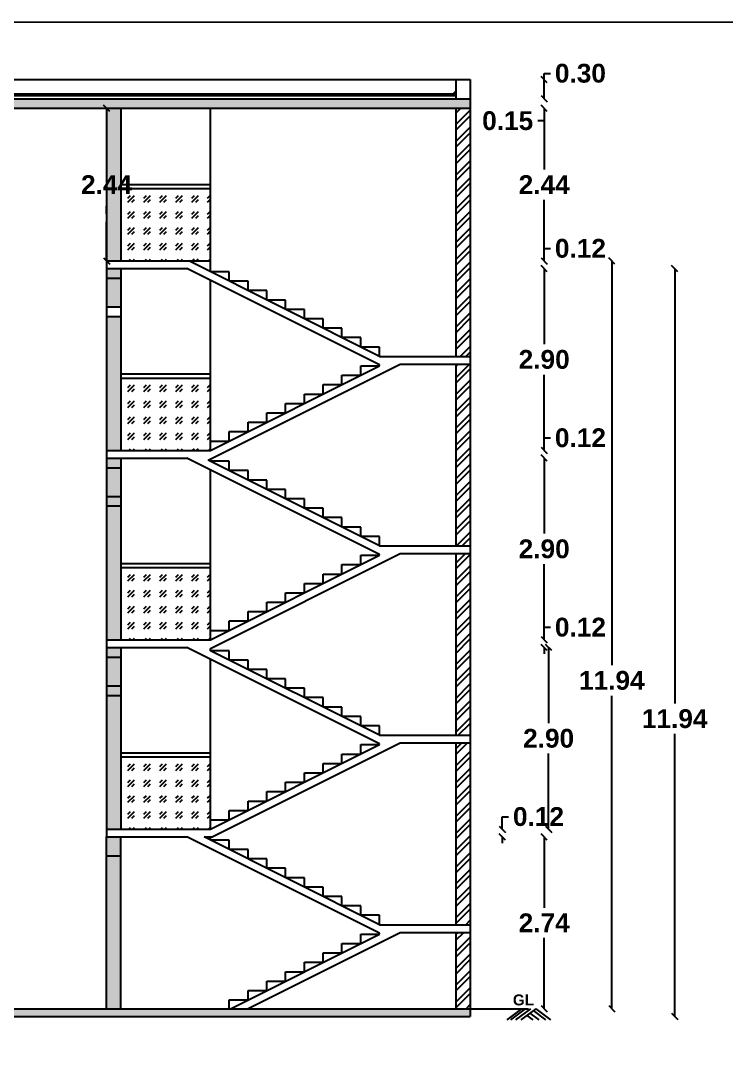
# Model space of a CAD drawing. Header units: metres. Extents: x 6910 to 7143, y 127 to 187.
# Drawn here: x 7043.83 to 7055.1, y 168.28 to 184.87 of the extents above; entities that cross this region are included whole.
import ezdxf

# ---------------------------------------------------------------- set-up
doc = ezdxf.new("R2010")
doc.units = ezdxf.units.M
doc.linetypes.add('PHANTOM2', pattern=[1.25, 0.625, -0.125, 0.125, -0.125, 0.125, -0.125])
doc.layers.add('BLK_1_HT_OF_BLDG', color=5, linetype='Continuous')
doc.layers.add('BLK_1_STAIR_HEADROOM', color=1, linetype='Continuous')
doc.styles.get("Standard").update_dxf_attribs({"font": 'arialbd.ttf'})
doc.dimstyles.get("Standard").update_dxf_attribs({"dimtxt": 0.3, "dimasz": 0.1, "dimexe": 0.18, "dimexo": 0.0625, "dimgap": 0.09, "dimtad": 0, "dimtih": 1, "dimtoh": 1, "dimlfac": -1, "dimzin": 0, "dimdsep": 46, "dimtxsty": 'Standard', "dimblk": 'OBLIQUE', "dimcen": 0.09, "dimse1": 1, "dimse2": 1, "dimadec": 0, "dimazin": 0, "dimtfac": 1, "dimtofl": 0, "dimtmove": 0, "dimatfit": 3, "dimfxl": 0, "dimtolj": 1, "dimtzin": 0, "dimarcsym": 0})
pattern_1 = [(50, (658.76674, -738.47323), (0.182184669, -0.0159390855), [0.01905, -0.20955]), (355, (658.76674, -738.47323), (-0.0352434214, 0.191056845), [0.01524, -0.167640584]), (100.4514447, (658.78192, -738.47455), (0.146941247, 0.175117752), [0.016190009, -0.1780902446]), (46.1842, (658.76674, -738.42243), (0.271079041, -0.042042328), [0.028575, -0.314325]), (96.6355576, (658.78933, -738.42593), (0.237404134, 0.247426125), [0.024285023, -0.267135608]), (351.184151, (658.76674, -738.42243), (0.237404134, 0.247426125), [0.022859967, -0.251459732]), (21, (658.79214, -738.43513), (0.1516143913, -0.1022651982), [0.01905, -0.20955]), (326, (658.79214, -738.43513), (0.0618020283, 0.184187966), [0.01524, -0.16764]), (71.451445, (658.80478, -738.44365), (0.2134164193, 0.081922769), [0.016190009, -0.1780899376]), (37.5, (658.76674, -738.473226), (0.00308860325, 0.0845550389), [0, -0.165608, 0, -0.17018, 0, -0.168275]), (7.5, (658.76674, -738.47323), (0.0668196625, 0.1001805748), [0, -0.097028, 0, -0.161798, 0, -0.064135]), (327.5, (658.7101, -738.473226), (0.1355905952, -0.005728744), [0, -0.0635, 0, -0.19812, 0, -0.26289]), (317.5, (658.6847, -738.47323), (0.1481291814, 0.025426491), [0, -0.08255, 0, -0.131572, 0, -0.18669])]

# ---------------------------------------------------------------- blocks, each defined once
blk = doc.blocks.new('_Oblique')
at = {"color": 0, "linetype": 'ByBlock', "lineweight": -2}
blk.add_line((-0.5, -0.5), (0.5, 0.5), dxfattribs=at)
blk = doc.blocks.new('*D81')
at = {"color": 0, "lineweight": -2}
for p, q in [((7052.189, 171.843), (7052.189, 170.713)), ((7052.189, 169.101), (7052.189, 170.232))]:
    blk.add_line(p, q, dxfattribs=at)
at = {"layer": 'Defpoints', "color": 0}
for p in [(7046.367, 171.843), (7052.189, 171.843), (7051.007, 169.101)]:
    blk.add_point(p, dxfattribs=at)
at = {"color": 0, "lineweight": -2, "xscale": 0.1, "yscale": 0.1, "zscale": 0.1}
for p, rotation in [((7052.189, 171.843), 90), ((7052.189, 169.101), 270)]:
    blk.add_blockref('_Oblique', p, dxfattribs=dict(at, rotation=rotation))
at = {"color": 0, "insert": (7052.189, 170.472), "char_height": 0.3, "attachment_point": 5}
blk.add_mtext('\\A1;2.74', dxfattribs=at)
blk = doc.blocks.new('*D82')
at = {"color": 0, "lineweight": -2}
for p, q in [((7051.519, 171.966), (7051.519, 172.166)), ((7051.519, 172.166), (7051.619, 172.166)), ((7051.519, 171.843), (7051.519, 171.743))]:
    blk.add_line(p, q, dxfattribs=at)
at = {"layer": 'Defpoints', "color": 0}
for p in [(7043.387, 171.966), (7051.519, 171.966), (7046.367, 171.843)]:
    blk.add_point(p, dxfattribs=at)
at = {"color": 0, "lineweight": -2, "xscale": 0.1, "yscale": 0.1, "zscale": 0.1}
for p, rotation in [((7051.519, 171.966), 270), ((7051.519, 171.843), 90)]:
    blk.add_blockref('_Oblique', p, dxfattribs=dict(at, rotation=rotation))
at = {"color": 0, "insert": (7052.098, 172.166), "char_height": 0.3, "attachment_point": 5}
blk.add_mtext('\\A1;0.12', dxfattribs=at)
blk = doc.blocks.new('*D83')
at = {"color": 0, "lineweight": -2}
for p, q in [((7052.189, 177.891), (7052.189, 176.684)), ((7052.189, 174.99), (7052.189, 176.197))]:
    blk.add_line(p, q, dxfattribs=at)
at = {"layer": 'Defpoints', "color": 0}
for p in [(7046.712, 177.891), (7052.189, 177.891), (7043.322, 174.99)]:
    blk.add_point(p, dxfattribs=at)
at = {"color": 0, "lineweight": -2, "xscale": 0.1, "yscale": 0.1, "zscale": 0.1}
for p, rotation in [((7052.189, 177.891), 90), ((7052.189, 174.99), 270)]:
    blk.add_blockref('_Oblique', p, dxfattribs=dict(at, rotation=rotation))
at = {"color": 0, "insert": (7052.189, 176.44), "char_height": 0.3, "attachment_point": 5}
blk.add_mtext('\\A1;2.90', dxfattribs=at)
blk = doc.blocks.new('*D22')
at = {"color": 0, "lineweight": -2}
for p, q in [((7052.189, 178.013), (7052.189, 178.213)), ((7052.189, 178.213), (7052.289, 178.213)), ((7052.189, 177.891), (7052.189, 177.791))]:
    blk.add_line(p, q, dxfattribs=at)
at = {"layer": 'Defpoints', "color": 0}
for p in [(7046.19, 178.013), (7046.712, 177.891), (7052.189, 178.013)]:
    blk.add_point(p, dxfattribs=at)
at = {"color": 0, "lineweight": -2, "xscale": 0.1, "yscale": 0.1, "zscale": 0.1}
for p, rotation in [((7052.189, 178.013), 270), ((7052.189, 177.891), 90)]:
    blk.add_blockref('_Oblique', p, dxfattribs=dict(at, rotation=rotation))
at = {"color": 0, "insert": (7052.768, 178.213), "char_height": 0.3, "attachment_point": 5}
blk.add_mtext('\\A1;0.12', dxfattribs=at)
blk = doc.blocks.new('*D23')
at = {"color": 0, "lineweight": -2}
for p, q in [((7053.27, 181.037), (7053.27, 174.583)), ((7053.27, 169.101), (7053.27, 174.096))]:
    blk.add_line(p, q, dxfattribs=at)
at = {"layer": 'Defpoints', "color": 0}
for p in [(7041.595, 181.037), (7041.595, 169.101), (7053.27, 169.101)]:
    blk.add_point(p, dxfattribs=at)
at = {"color": 0, "lineweight": -2, "xscale": 0.1, "yscale": 0.1, "zscale": 0.1}
for p, rotation in [((7053.27, 181.037), 90), ((7053.27, 169.101), 270)]:
    blk.add_blockref('_Oblique', p, dxfattribs=dict(at, rotation=rotation))
at = {"color": 0, "insert": (7053.27, 174.34), "char_height": 0.3, "attachment_point": 5}
blk.add_mtext('\\A1;11.94', dxfattribs=at)
blk = doc.blocks.new('*D31')
at = {"color": 0, "lineweight": -2}
for p, q in [((7052.189, 180.915), (7052.189, 179.707)), ((7052.189, 178.013), (7052.189, 179.221))]:
    blk.add_line(p, q, dxfattribs=at)
at = {"layer": 'Defpoints', "color": 0}
for p in [(7046.712, 180.915), (7052.189, 180.915), (7043.26, 178.013)]:
    blk.add_point(p, dxfattribs=at)
at = {"color": 0, "lineweight": -2, "xscale": 0.1, "yscale": 0.1, "zscale": 0.1}
for p, rotation in [((7052.189, 180.915), 90), ((7052.189, 178.013), 270)]:
    blk.add_blockref('_Oblique', p, dxfattribs=dict(at, rotation=rotation))
at = {"color": 0, "insert": (7052.189, 179.464), "char_height": 0.3, "attachment_point": 5}
blk.add_mtext('\\A1;2.90', dxfattribs=at)
blk = doc.blocks.new('*D32')
at = {"color": 0, "lineweight": -2}
for p, q in [((7052.189, 181.037), (7052.189, 181.237)), ((7052.189, 181.237), (7052.289, 181.237)), ((7052.189, 180.915), (7052.189, 180.815))]:
    blk.add_line(p, q, dxfattribs=at)
at = {"layer": 'Defpoints', "color": 0}
for p in [(7046.19, 181.037), (7052.189, 181.037), (7046.712, 180.915)]:
    blk.add_point(p, dxfattribs=at)
at = {"color": 0, "lineweight": -2, "xscale": 0.1, "yscale": 0.1, "zscale": 0.1}
for p, rotation in [((7052.189, 181.037), 270), ((7052.189, 180.915), 90)]:
    blk.add_blockref('_Oblique', p, dxfattribs=dict(at, rotation=rotation))
at = {"color": 0, "insert": (7052.768, 181.237), "char_height": 0.3, "attachment_point": 5}
blk.add_mtext('\\A1;0.12', dxfattribs=at)
blk = doc.blocks.new('*D84')
at = {"color": 0, "lineweight": -2}
for p, q in [((7052.189, 183.627), (7052.189, 183.727)), ((7052.189, 183.475), (7052.189, 183.275)), ((7052.189, 183.275), (7052.089, 183.275))]:
    blk.add_line(p, q, dxfattribs=at)
at = {"layer": 'Defpoints', "color": 0}
for p in [(7051.007, 183.627), (7052.189, 183.627), (7051.007, 183.475)]:
    blk.add_point(p, dxfattribs=at)
at = {"color": 0, "lineweight": -2, "xscale": 0.1, "yscale": 0.1, "zscale": 0.1}
for p, rotation in [((7052.189, 183.627), 270), ((7052.189, 183.475), 90)]:
    blk.add_blockref('_Oblique', p, dxfattribs=dict(at, rotation=rotation))
at = {"color": 0, "insert": (7051.606, 183.275), "char_height": 0.3, "attachment_point": 5}
blk.add_mtext('\\A1;0.15', dxfattribs=at)
blk = doc.blocks.new('*D85')
at = {"color": 0, "lineweight": -2}
for p, q in [((7052.189, 183.932), (7052.189, 184.032)), ((7052.189, 184.032), (7052.289, 184.032)), ((7052.189, 183.627), (7052.189, 183.932))]:
    blk.add_line(p, q, dxfattribs=at)
at = {"layer": 'Defpoints', "color": 0}
for p in [(7051.007, 183.932), (7052.189, 183.932), (7051.007, 183.627)]:
    blk.add_point(p, dxfattribs=at)
at = {"color": 0, "lineweight": -2, "xscale": 0.1, "yscale": 0.1, "zscale": 0.1}
for p, rotation in [((7052.189, 183.932), 90), ((7052.189, 183.627), 270)]:
    blk.add_blockref('_Oblique', p, dxfattribs=dict(at, rotation=rotation))
at = {"color": 0, "insert": (7052.768, 184.032), "char_height": 0.3, "attachment_point": 5}
blk.add_mtext('\\A1;0.30', dxfattribs=at)
blk = doc.blocks.new('*D86')
at = {"color": 0, "lineweight": -2}
for p, q in [((7052.26, 174.867), (7052.26, 173.66)), ((7052.26, 171.966), (7052.26, 173.173))]:
    blk.add_line(p, q, dxfattribs=at)
at = {"layer": 'Defpoints', "color": 0}
for p in [(7043.297, 174.867), (7043.297, 171.966), (7052.26, 171.966)]:
    blk.add_point(p, dxfattribs=at)
at = {"color": 0, "lineweight": -2, "xscale": 0.1, "yscale": 0.1, "zscale": 0.1}
for p, rotation in [((7052.26, 174.867), 90), ((7052.26, 171.966), 270)]:
    blk.add_blockref('_Oblique', p, dxfattribs=dict(at, rotation=rotation))
at = {"color": 0, "insert": (7052.26, 173.416), "char_height": 0.3, "attachment_point": 5}
blk.add_mtext('\\A1;2.90', dxfattribs=at)
blk = doc.blocks.new('*D29')
at = {"color": 0, "lineweight": -2}
for p, q in [((7052.189, 174.99), (7052.189, 175.19)), ((7052.189, 175.19), (7052.289, 175.19)), ((7052.189, 174.867), (7052.189, 174.767))]:
    blk.add_line(p, q, dxfattribs=at)
at = {"layer": 'Defpoints', "color": 0}
for p in [(7043.346, 174.99), (7052.189, 174.99), (7047.037, 174.867)]:
    blk.add_point(p, dxfattribs=at)
at = {"color": 0, "lineweight": -2, "xscale": 0.1, "yscale": 0.1, "zscale": 0.1}
for p, rotation in [((7052.189, 174.99), 270), ((7052.189, 174.867), 90)]:
    blk.add_blockref('_Oblique', p, dxfattribs=dict(at, rotation=rotation))
at = {"color": 0, "insert": (7052.768, 175.19), "char_height": 0.3, "attachment_point": 5}
blk.add_mtext('\\A1;0.12', dxfattribs=at)
blk = doc.blocks.new('*D30')
at = {"color": 0, "lineweight": -2}
for p, q in [((7052.189, 183.475), (7052.189, 182.497)), ((7052.189, 181.037), (7052.189, 182.015))]:
    blk.add_line(p, q, dxfattribs=at)
at = {"layer": 'Defpoints', "color": 0}
for p in [(7046.712, 183.475), (7052.189, 183.475), (7043.26, 181.037)]:
    blk.add_point(p, dxfattribs=at)
at = {"color": 0, "lineweight": -2, "xscale": 0.1, "yscale": 0.1, "zscale": 0.1}
for p, rotation in [((7052.189, 183.475), 90), ((7052.189, 181.037), 270)]:
    blk.add_blockref('_Oblique', p, dxfattribs=dict(at, rotation=rotation))
at = {"color": 0, "insert": (7052.189, 182.256), "char_height": 0.3, "attachment_point": 5}
blk.add_mtext('\\A1;2.44', dxfattribs=at)
blk = doc.blocks.new('*D97')
at = {"layer": 'BLK_1_HT_OF_BLDG', "color": 0, "lineweight": -2}
for p, q in [((7054.274, 180.915), (7054.274, 173.972)), ((7054.274, 168.979), (7054.274, 173.486))]:
    blk.add_line(p, q, dxfattribs=at)
at = {"layer": 'Defpoints', "color": 0}
for p in [(7042.599, 180.915), (7042.599, 168.979), (7054.274, 168.979)]:
    blk.add_point(p, dxfattribs=at)
at = {"layer": 'BLK_1_HT_OF_BLDG', "color": 0, "lineweight": -2, "xscale": 0.1, "yscale": 0.1, "zscale": 0.1}
for p, rotation in [((7054.274, 180.915), 90), ((7054.274, 168.979), 270)]:
    blk.add_blockref('_Oblique', p, dxfattribs=dict(at, rotation=rotation))
at = {"layer": 'BLK_1_HT_OF_BLDG', "color": 0, "insert": (7054.274, 173.729), "char_height": 0.3, "attachment_point": 5}
blk.add_mtext('\\A1;11.94', dxfattribs=at)
blk = doc.blocks.new('*D116')
at = {"layer": 'BLK_1_STAIR_HEADROOM', "color": 0, "linetype": 'PHANTOM2', "lineweight": -2}
for p, q in [((7045.197, 183.475), (7045.197, 182.497)), ((7045.197, 181.037), (7045.197, 182.015))]:
    blk.add_line(p, q, dxfattribs=at)
at = {"layer": 'Defpoints', "color": 0}
for p in [(7045.273, 183.475), (7045.197, 181.037), (7045.273, 181.037)]:
    blk.add_point(p, dxfattribs=at)
at = {"layer": 'BLK_1_STAIR_HEADROOM', "color": 0, "lineweight": -2, "xscale": 0.1, "yscale": 0.1, "zscale": 0.1}
for p, rotation in [((7045.197, 183.475), 90), ((7045.197, 181.037), 270)]:
    blk.add_blockref('_Oblique', p, dxfattribs=dict(at, rotation=rotation))
at = {"layer": 'BLK_1_STAIR_HEADROOM', "color": 0, "insert": (7045.197, 182.256), "char_height": 0.3, "attachment_point": 5}
blk.add_mtext('\\A1;2.44', dxfattribs=at)

msp = doc.modelspace()

# ---------------------------------------------------------------- hatches: boundary and pattern name
h = msp.add_hatch()
h.set_pattern_fill('AR-CONC', color=256, scale=0.001)
h.set_pattern_definition(pattern_1)
h.paths.add_polyline_path([(7051.007, 183.627), (7043.285, 183.627), (7043.285, 183.475), (7051.007, 183.475)])
h = msp.add_hatch()
h.set_pattern_fill('AR-CONC', color=256, scale=0.001)
h.set_pattern_definition(pattern_1)
h.paths.add_polyline_path([(7045.425, 183.475), (7045.197, 183.475), (7045.197, 181.037), (7045.425, 181.037)])
h.paths.add_polyline_path([(7045.425, 180.76), (7045.197, 180.76), (7045.197, 180.303), (7045.425, 180.303)])
h.paths.add_polyline_path([(7045.425, 180.915), (7045.197, 180.915), (7045.197, 180.76), (7045.425, 180.76)])
h.paths.add_polyline_path([(7045.425, 180.151), (7045.197, 180.151), (7045.197, 178.013), (7045.425, 178.013)])
h.paths.add_polyline_path([(7045.425, 177.891), (7045.197, 177.891), (7045.197, 177.736), (7045.425, 177.736)])
h.paths.add_polyline_path([(7045.425, 177.736), (7045.197, 177.736), (7045.197, 177.279), (7045.425, 177.279)])
h.paths.add_polyline_path([(7045.425, 177.279), (7045.197, 177.279), (7045.197, 177.127), (7045.425, 177.127)])
h.paths.add_polyline_path([(7045.425, 177.127), (7045.197, 177.127), (7045.197, 174.99), (7045.425, 174.99)])
h.paths.add_polyline_path([(7045.425, 174.867), (7045.197, 174.867), (7045.197, 174.712), (7045.425, 174.712)])
h.paths.add_polyline_path([(7045.425, 174.712), (7045.197, 174.712), (7045.197, 174.103), (7045.197, 171.966), (7045.425, 171.966), (7045.425, 174.103)])
h.paths.add_polyline_path([(7045.425, 171.843), (7045.197, 171.843), (7045.197, 171.539), (7045.425, 171.539)])
h.paths.add_polyline_path([(7045.425, 171.539), (7045.197, 171.539), (7045.197, 169.101), (7045.425, 169.101)])
h = msp.add_hatch()
h.set_pattern_fill('ANSI32', color=256, scale=0.02)
h.set_pattern_definition([(45, (658.76674, -738.47323), (-0.134703842, 0.134703842), []), (45, (658.85654, -738.47323), (-0.134703842, 0.134703842), [])])
h.paths.add_polyline_path([(7051.007, 170.319), (7050.778, 170.319), (7050.778, 169.101), (7051.007, 169.101)])
h.paths.add_polyline_path([(7051.007, 173.343), (7050.778, 173.343), (7050.778, 170.442), (7051.007, 170.442)])
h.paths.add_polyline_path([(7051.007, 176.367), (7050.778, 176.367), (7050.778, 173.466), (7051.007, 173.466)])
h.paths.add_polyline_path([(7051.007, 179.391), (7050.778, 179.391), (7050.778, 176.49), (7051.007, 176.49)])
h.paths.add_polyline_path([(7051.007, 183.475), (7050.778, 183.475), (7050.778, 179.513), (7051.007, 179.513)])
h = msp.add_hatch()
h.set_pattern_fill('GOST_GLASS', color=8, scale=0.03)
h.set_pattern_definition([(45, (140.3868, -355.65128), (0.254558441, 0), [0.15, -0.21]), (45, (140.45043, -355.65128), (0.254558441, 0), [0.06, -0.3]), (45, (140.3868, -355.58764), (0.254558441, 0), [0.06, -0.3])])
h.paths.add_polyline_path([(7046.855, 182.192), (7045.425, 182.192), (7045.425, 181.037), (7046.855, 181.037)])
h = msp.add_hatch()
h.set_pattern_fill('GOST_GLASS', color=8, scale=0.03)
h.set_pattern_definition([(45, (140.3868, -358.67519), (0.254558441, 0), [0.15, -0.21]), (45, (140.45043, -358.67519), (0.254558441, 0), [0.06, -0.3]), (45, (140.3868, -358.61155), (0.254558441, 0), [0.06, -0.3])])
h.paths.add_polyline_path([(7046.855, 179.168), (7045.425, 179.168), (7045.425, 178.013), (7046.855, 178.013)])
h = msp.add_hatch()
h.set_pattern_fill('GOST_GLASS', color=8, scale=0.03)
h.set_pattern_definition([(45, (140.3868, -361.6991), (0.254558441, 0), [0.15, -0.21]), (45, (140.45043, -361.6991), (0.254558441, 0), [0.06, -0.3]), (45, (140.3868, -361.63545), (0.254558441, 0), [0.06, -0.3])])
h.paths.add_polyline_path([(7046.855, 176.144), (7045.425, 176.144), (7045.425, 174.99), (7046.855, 174.99)])
h = msp.add_hatch()
h.set_pattern_fill('GOST_GLASS', color=8, scale=0.03)
h.set_pattern_definition([(45, (140.3868, -364.723), (0.254558441, 0), [0.15, -0.21]), (45, (140.45043, -364.723), (0.254558441, 0), [0.06, -0.3]), (45, (140.3868, -364.65936), (0.254558441, 0), [0.06, -0.3])])
h.paths.add_polyline_path([(7046.855, 173.12), (7045.425, 173.12), (7045.425, 171.966), (7046.855, 171.966)])
h = msp.add_hatch()
h.set_pattern_fill('AR-CONC', color=256, scale=0.001)
h.set_pattern_definition([(50, (-49.9688, -721.77729), (0.182184669, -0.0159390855), [0.01905, -0.20955]), (355, (-49.9688, -721.77729), (-0.0352434214, 0.191056845), [0.01524, -0.167640584]), (100.4514447, (-49.95361, -721.77862), (0.146941247, 0.175117752), [0.016190009, -0.1780902446]), (46.1842, (-49.9688, -721.72649), (0.271079041, -0.042042328), [0.028575, -0.314325]), (96.6355576, (-49.9462, -721.73), (0.237404134, 0.247426125), [0.024285023, -0.267135608]), (351.184151, (-49.9688, -721.7265), (0.237404134, 0.247426125), [0.022859967, -0.251459732]), (21, (-49.9434, -721.73919), (0.1516143913, -0.1022651982), [0.01905, -0.20955]), (326, (-49.9434, -721.73919), (0.0618020283, 0.184187966), [0.01524, -0.16764]), (71.451445, (-49.93076, -721.74771), (0.2134164193, 0.081922769), [0.016190009, -0.1780899376]), (37.5, (-49.96879, -721.77729), (0.00308860325, 0.0845550389), [0, -0.165608, 0, -0.17018, 0, -0.168275]), (7.5, (-49.96879, -721.77729), (0.0668196625, 0.1001805748), [0, -0.097028, 0, -0.161798, 0, -0.064135]), (327.5, (-50.025435, -721.77729), (0.13559059517, -0.005728744), [0, -0.0635, 0, -0.19812, 0, -0.26289]), (317.5, (-50.05084, -721.77729), (0.1481291814, 0.025426491), [0, -0.08255, 0, -0.131572, 0, -0.18669])])
h.paths.add_polyline_path([(7051.007, 169.101), (7032.107, 169.101), (7032.107, 168.979), (7051.007, 168.979)])

# ---------------------------------------------------------------- linework, layer by layer
for p, q in [((7043.514, 183.932), (7050.778, 183.932)), ((7050.778, 183.932), (7050.778, 183.627)), ((7050.778, 183.932), (7051.007, 183.932)), ((7051.007, 183.932), (7051.007, 169.101)), ((7043.285, 183.627), (7051.007, 183.627)), ((7043.285, 183.475), (7051.007, 183.475)), ((7045.197, 183.475), (7045.197, 180.151)), ((7045.425, 183.475), (7045.425, 181.037)), ((7046.855, 183.475), (7046.855, 181.037)), ((7050.778, 183.475), (7050.778, 179.513)), ((7045.425, 182.257), (7046.858, 182.257)), ((7045.425, 182.192), (7046.858, 182.192)), ((7045.197, 181.037), (7046.858, 181.037)), ((7049.558, 179.513), (7046.51, 181.037)), ((7046.858, 180.863), (7046.858, 181.037)), ((7045.197, 180.915), (7046.482, 180.915)), ((7045.425, 180.915), (7045.425, 180.151)), ((7049.558, 179.377), (7046.482, 180.915)), ((7047.158, 180.863), (7046.858, 180.863)), ((7047.158, 180.713), (7047.158, 180.863)), ((7045.197, 180.76), (7045.425, 180.76)), ((7046.855, 180.728), (7046.855, 178.013)), ((7047.458, 180.713), (7047.158, 180.713)), ((7047.458, 180.563), (7047.458, 180.713)), ((7047.758, 180.563), (7047.458, 180.563)), ((7047.758, 180.413), (7047.758, 180.563)), ((7045.197, 180.451), (7045.197, 177.127)), ((7045.425, 180.451), (7045.425, 178.013)), ((7048.058, 180.413), (7047.758, 180.413)), ((7048.058, 180.263), (7048.058, 180.413)), ((7045.197, 180.303), (7045.425, 180.303)), ((7048.358, 180.263), (7048.058, 180.263)), ((7048.358, 180.113), (7048.358, 180.263)), ((7045.197, 180.151), (7045.425, 180.151)), ((7045.425, 180.151), (7045.425, 178.013)), ((7048.658, 180.113), (7048.358, 180.113)), ((7048.658, 179.963), (7048.658, 180.113)), ((7048.958, 179.963), (7048.658, 179.963)), ((7048.958, 179.813), (7048.958, 179.963)), ((7049.258, 179.813), (7048.958, 179.813)), ((7049.258, 179.663), (7049.258, 179.813)), ((7049.558, 179.663), (7049.258, 179.663)), ((7049.558, 179.513), (7049.558, 179.663)), ((7046.821, 177.858), (7049.887, 179.391)), ((7046.858, 178.013), (7049.558, 179.363)), ((7049.258, 179.213), (7049.258, 179.363)), ((7049.258, 179.363), (7049.558, 179.363)), ((7049.558, 179.513), (7051.007, 179.513)), ((7049.558, 179.363), (7049.558, 179.377)), ((7049.887, 179.391), (7051.007, 179.391)), ((7050.778, 179.391), (7050.778, 176.49)), ((7045.425, 179.233), (7046.858, 179.233)), ((7048.958, 179.063), (7048.958, 179.213)), ((7048.958, 179.213), (7049.258, 179.213)), ((7045.425, 179.168), (7046.858, 179.168)), ((7048.658, 178.913), (7048.658, 179.063)), ((7048.658, 179.063), (7048.958, 179.063)), ((7048.358, 178.763), (7048.358, 178.913)), ((7048.358, 178.913), (7048.658, 178.913)), ((7048.058, 178.613), (7048.058, 178.763)), ((7048.058, 178.763), (7048.358, 178.763)), ((7047.758, 178.463), (7047.758, 178.613)), ((7047.758, 178.613), (7048.058, 178.613)), ((7047.458, 178.313), (7047.458, 178.463)), ((7047.458, 178.463), (7047.758, 178.463)), ((7047.158, 178.163), (7047.158, 178.313)), ((7047.158, 178.313), (7047.458, 178.313)), ((7046.858, 178.013), (7046.858, 178.163)), ((7046.858, 178.163), (7047.158, 178.163)), ((7045.197, 178.013), (7046.858, 178.013)), ((7045.197, 177.891), (7046.482, 177.891)), ((7045.425, 177.891), (7045.425, 177.127)), ((7049.558, 176.353), (7046.482, 177.891)), ((7046.858, 177.84), (7046.858, 177.877)), ((7045.197, 177.736), (7045.425, 177.736)), ((7049.558, 176.49), (7046.821, 177.858)), ((7046.855, 177.704), (7046.855, 174.99)), ((7047.158, 177.84), (7046.858, 177.84)), ((7047.158, 177.69), (7047.158, 177.84)), ((7047.458, 177.69), (7047.158, 177.69)), ((7047.458, 177.54), (7047.458, 177.69)), ((7047.758, 177.54), (7047.458, 177.54)), ((7047.758, 177.39), (7047.758, 177.54)), ((7048.058, 177.39), (7047.758, 177.39)), ((7048.058, 177.24), (7048.058, 177.39)), ((7045.197, 177.279), (7045.425, 177.279)), ((7048.358, 177.24), (7048.058, 177.24)), ((7048.358, 177.09), (7048.358, 177.24)), ((7045.197, 177.127), (7045.197, 174.867)), ((7045.197, 177.127), (7045.425, 177.127)), ((7045.425, 177.127), (7045.425, 174.99)), ((7048.658, 177.09), (7048.358, 177.09)), ((7048.658, 176.94), (7048.658, 177.09)), ((7048.958, 176.94), (7048.658, 176.94)), ((7048.958, 176.79), (7048.958, 176.94)), ((7049.258, 176.79), (7048.958, 176.79)), ((7049.258, 176.64), (7049.258, 176.79)), ((7049.558, 176.64), (7049.258, 176.64)), ((7049.558, 176.49), (7049.558, 176.64)), ((7049.558, 176.49), (7051.007, 176.49)), ((7046.858, 174.853), (7049.887, 176.367)), ((7046.858, 174.99), (7049.558, 176.34)), ((7049.258, 176.19), (7049.258, 176.34)), ((7049.258, 176.34), (7049.558, 176.34)), ((7049.558, 176.34), (7049.558, 176.353)), ((7049.887, 176.367), (7051.007, 176.367)), ((7050.778, 176.367), (7050.778, 173.466)), ((7045.425, 176.21), (7046.858, 176.21)), ((7045.425, 176.144), (7046.858, 176.144)), ((7048.958, 176.04), (7048.958, 176.19)), ((7048.958, 176.19), (7049.258, 176.19)), ((7048.358, 175.74), (7048.358, 175.89)), ((7048.358, 175.89), (7048.658, 175.89)), ((7048.658, 175.89), (7048.658, 176.04)), ((7048.658, 176.04), (7048.958, 176.04)), ((7048.058, 175.59), (7048.058, 175.74)), ((7048.058, 175.74), (7048.358, 175.74)), ((7047.758, 175.44), (7047.758, 175.59)), ((7047.758, 175.59), (7048.058, 175.59)), ((7047.458, 175.29), (7047.458, 175.44)), ((7047.458, 175.44), (7047.758, 175.44)), ((7047.158, 175.14), (7047.158, 175.29)), ((7047.158, 175.29), (7047.458, 175.29)), ((7046.858, 174.99), (7046.858, 175.14)), ((7046.858, 175.14), (7047.158, 175.14)), ((7045.197, 174.99), (7046.858, 174.99)), ((7045.197, 174.867), (7046.482, 174.867)), ((7045.197, 174.867), (7045.197, 174.103)), ((7045.425, 174.867), (7045.425, 174.103)), ((7049.558, 173.329), (7046.482, 174.867)), ((7046.858, 174.816), (7046.858, 174.853)), ((7047.158, 174.816), (7046.858, 174.816)), ((7049.558, 173.466), (7046.858, 174.816)), ((7047.158, 174.666), (7047.158, 174.816)), ((7045.197, 174.712), (7045.425, 174.712)), ((7046.855, 174.68), (7046.855, 171.966)), ((7047.458, 174.666), (7047.158, 174.666)), ((7047.458, 174.516), (7047.458, 174.666)), ((7047.758, 174.516), (7047.458, 174.516)), ((7047.758, 174.366), (7047.758, 174.516)), ((7045.197, 174.255), (7045.425, 174.255)), ((7048.058, 174.366), (7047.758, 174.366)), ((7048.058, 174.216), (7048.058, 174.366)), ((7045.197, 174.103), (7045.197, 171.843)), ((7045.197, 174.103), (7045.425, 174.103)), ((7045.425, 174.103), (7045.425, 171.966)), ((7048.358, 174.216), (7048.058, 174.216)), ((7048.358, 174.066), (7048.358, 174.216)), ((7048.658, 174.066), (7048.358, 174.066)), ((7048.658, 173.916), (7048.658, 174.066)), ((7048.958, 173.916), (7048.658, 173.916)), ((7048.958, 173.766), (7048.958, 173.916)), ((7049.258, 173.766), (7048.958, 173.766)), ((7049.258, 173.616), (7049.258, 173.766)), ((7049.558, 173.616), (7049.258, 173.616)), ((7049.558, 173.466), (7049.558, 173.616)), ((7049.558, 173.466), (7049.858, 173.466)), ((7049.855, 173.466), (7051.007, 173.466)), ((7046.858, 171.966), (7049.558, 173.316)), ((7046.887, 171.843), (7049.887, 173.343)), ((7049.258, 173.166), (7049.258, 173.316)), ((7049.258, 173.316), (7049.558, 173.316)), ((7049.558, 173.316), (7049.558, 173.329)), ((7049.887, 173.343), (7051.007, 173.343)), ((7050.778, 173.343), (7050.778, 170.442)), ((7045.425, 173.186), (7046.858, 173.186)), ((7045.425, 173.12), (7046.858, 173.12)), ((7048.958, 173.016), (7048.958, 173.166)), ((7048.958, 173.166), (7049.258, 173.166)), ((7048.658, 172.866), (7048.658, 173.016)), ((7048.658, 173.016), (7048.958, 173.016)), ((7048.358, 172.716), (7048.358, 172.866)), ((7048.358, 172.866), (7048.658, 172.866)), ((7047.758, 172.416), (7047.758, 172.566)), ((7047.758, 172.566), (7048.058, 172.566)), ((7048.058, 172.566), (7048.058, 172.716)), ((7048.058, 172.716), (7048.358, 172.716)), ((7047.458, 172.266), (7047.458, 172.416)), ((7047.458, 172.416), (7047.758, 172.416)), ((7047.158, 172.116), (7047.158, 172.266)), ((7047.158, 172.266), (7047.458, 172.266)), ((7046.858, 171.966), (7046.858, 172.116)), ((7046.858, 172.116), (7047.158, 172.116)), ((7045.197, 171.966), (7046.858, 171.966)), ((7045.197, 171.843), (7046.482, 171.843)), ((7045.197, 171.539), (7045.197, 171.843)), ((7045.425, 171.539), (7045.425, 171.843)), ((7045.425, 169.101), (7045.425, 171.843)), ((7049.558, 170.305), (7046.482, 171.843)), ((7046.755, 171.843), (7046.887, 171.843)), ((7049.558, 170.442), (7046.755, 171.843)), ((7046.858, 171.792), (7046.858, 171.843)), ((7047.158, 171.792), (7046.858, 171.792)), ((7047.158, 171.642), (7047.158, 171.792)), ((7047.458, 171.642), (7047.158, 171.642)), ((7047.458, 171.492), (7047.458, 171.642)), ((7045.197, 171.539), (7045.425, 171.539)), ((7045.197, 169.101), (7045.197, 171.539)), ((7045.425, 169.101), (7045.425, 171.539)), ((7047.758, 171.492), (7047.458, 171.492)), ((7047.758, 171.342), (7047.758, 171.492)), ((7048.058, 171.342), (7047.758, 171.342)), ((7048.058, 171.192), (7048.058, 171.342)), ((7048.358, 171.192), (7048.058, 171.192)), ((7048.358, 171.042), (7048.358, 171.192)), ((7048.658, 171.042), (7048.358, 171.042)), ((7048.658, 170.892), (7048.658, 171.042)), ((7048.958, 170.892), (7048.658, 170.892)), ((7048.958, 170.742), (7048.958, 170.892)), ((7049.258, 170.742), (7048.958, 170.742)), ((7049.258, 170.592), (7049.258, 170.742)), ((7049.558, 170.592), (7049.258, 170.592)), ((7049.558, 170.442), (7049.558, 170.592)), ((7049.558, 170.442), (7049.858, 170.442)), ((7049.855, 170.442), (7051.007, 170.442)), ((7047.177, 169.101), (7049.558, 170.292)), ((7047.451, 169.101), (7049.887, 170.319)), ((7049.258, 170.142), (7049.258, 170.292)), ((7049.258, 170.292), (7049.558, 170.292)), ((7049.558, 170.292), (7049.558, 170.305)), ((7049.887, 170.319), (7051.007, 170.319)), ((7050.778, 170.319), (7050.778, 169.101)), ((7048.958, 169.992), (7048.958, 170.142)), ((7048.958, 170.142), (7049.258, 170.142)), ((7048.658, 169.842), (7048.658, 169.992)), ((7048.658, 169.992), (7048.958, 169.992)), ((7048.358, 169.692), (7048.358, 169.842)), ((7048.358, 169.842), (7048.658, 169.842)), ((7048.058, 169.542), (7048.058, 169.692)), ((7048.058, 169.692), (7048.358, 169.692)), ((7047.758, 169.392), (7047.758, 169.542)), ((7047.758, 169.542), (7048.058, 169.542)), ((7047.158, 169.101), (7047.158, 169.242)), ((7047.158, 169.242), (7047.458, 169.242)), ((7047.458, 169.242), (7047.458, 169.392)), ((7047.458, 169.392), (7047.758, 169.392)), ((7029.232, 169.101), (7051.937, 169.101)), ((7032.107, 169.101), (7047.731, 169.101)), ((7048.015, 169.101), (7051.007, 169.101)), ((7051.007, 169.101), (7051.007, 168.979)), ((7051.827, 169.101), (7051.59, 168.922)), ((7051.887, 169.101), (7051.65, 168.922)), ((7051.971, 169.101), (7051.733, 168.922)), ((7052.054, 169.101), (7051.817, 168.922)), ((7052.054, 169.101), (7052.292, 168.922)), ((7032.107, 168.979), (7051.007, 168.979)), ((7051.912, 168.993), (7052.007, 168.922)), ((7051.96, 169.03), (7052.103, 168.922)), ((7052.013, 169.07), (7052.208, 168.922))]:
    msp.add_line(p, q)
at = {"linetype": 'Continuous'}
for p, q in [((7043.514, 183.703), (7050.778, 183.703)), ((7043.514, 183.678), (7050.778, 183.678)), ((7050.736, 183.703), (7050.778, 183.746)), ((7045.625, 183.475), (7046.858, 183.475)), ((7045.655, 183.475), (7046.579, 183.475))]:
    msp.add_line(p, q, dxfattribs=at)
at = {"lineweight": 25}
msp.add_lwpolyline([(7006.235, 184.871), (7068.552, 184.841), (7068.552, 135.991), (7006.235, 136.021)], close=True, dxfattribs=at)

# ---------------------------------------------------------------- texts
msp.add_text('GL', height=0.1746).set_placement((7051.689, 169.154))

# ---------------------------------------------------------------- dimensions: what is measured, and where the dimension line sits
for base, p1, p2, picture, middle in [((7052.189, 183.9319), (7051.0068, 183.6272), (7051.0068, 183.9319), '*D85', (7052.7677, 184.0319)), ((7052.189, 183.475), (7043.26, 181.037), (7046.712, 183.475), '*D30', (7052.189, 182.256)), ((7052.189, 181.037), (7046.712, 180.915), (7046.19, 181.037), '*D32', (7052.768, 181.237)), ((7052.189, 180.915), (7043.26, 178.013), (7046.712, 180.915), '*D31', (7052.189, 179.464)), ((7052.189, 178.013), (7046.712, 177.891), (7046.19, 178.013), '*D22', (7052.768, 178.213)), ((7052.189, 177.891), (7043.322, 174.99), (7046.712, 177.891), '*D83', (7052.189, 176.44)), ((7052.189, 174.99), (7047.037, 174.867), (7043.346, 174.99), '*D29', (7052.768, 175.19)), ((7051.519, 171.966), (7046.367, 171.843), (7043.387, 171.966), '*D82', (7052.098, 172.166)), ((7052.189, 171.843), (7051.007, 169.101), (7046.367, 171.843), '*D81', (7052.189, 170.472))]:
    dim = msp.add_linear_dim(base=base, p1=p1, p2=p2, angle=90, dimstyle='Standard')
    dim.commit()
    dim.dimension.update_dxf_attribs({"geometry": picture, "text_midpoint": middle})
for base, p1, p2, picture, middle in [((7052.189, 183.627), (7051.007, 183.475), (7051.007, 183.627), '*D84', (7051.606, 183.275)), ((7053.27, 169.101), (7041.595, 181.037), (7041.595, 169.101), '*D23', (7053.27, 174.34))]:
    dim = msp.add_linear_dim(base=base, p1=p1, p2=p2, angle=90, dimstyle='Standard')
    dim.commit()
    dim.dimension.update_dxf_attribs({"geometry": picture, "text_midpoint": middle, "dimtype": 160})
dim = msp.add_aligned_dim(p1=(7043.297, 174.867), p2=(7043.297, 171.966), distance=8.963, dimstyle='Standard')
dim.commit()
dim.dimension.update_dxf_attribs({"geometry": '*D86', "text_midpoint": (7052.26, 173.416)})
at = {"layer": 'BLK_1_HT_OF_BLDG'}
dim = msp.add_linear_dim(base=(7054.274, 168.979), p1=(7042.599, 180.915), p2=(7042.599, 168.979), angle=90, dimstyle='Standard', dxfattribs=at)
dim.commit()
dim.dimension.update_dxf_attribs({"geometry": '*D97', "text_midpoint": (7054.274, 173.729), "dimtype": 160})
at = {"layer": 'BLK_1_STAIR_HEADROOM', "color": 1}
dim = msp.add_linear_dim(base=(7045.197, 181.037), p1=(7045.273, 183.475), p2=(7045.273, 181.037), angle=90, dimstyle='Standard', override={"dimfxl": 3, "dimfxlon": 1, "dimarcsym": 2}, dxfattribs=at)
dim.commit()
dim.dimension.update_dxf_attribs({"geometry": '*D116', "text_midpoint": (7045.197, 182.256)})

doc.saveas('drawing.dxf')
